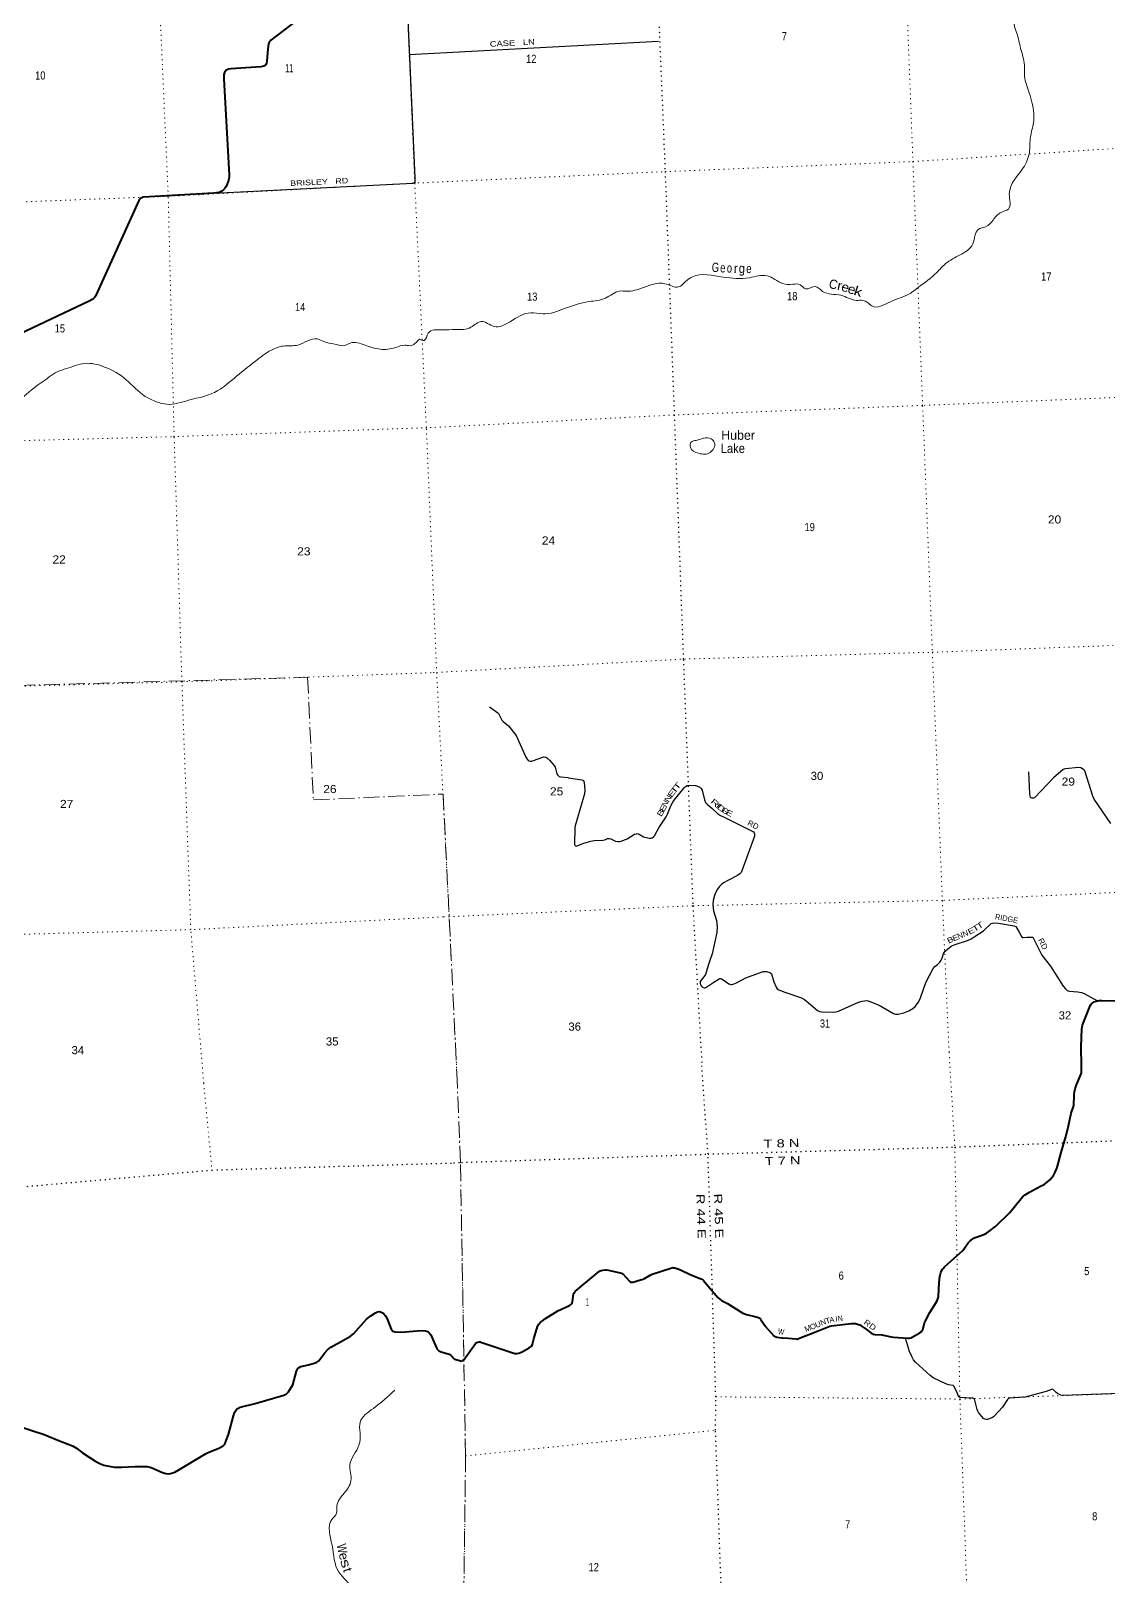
# Model space of a CAD drawing. Header units: feet. Extents: x 757852 to 1040949, y -536576 to -344549.
# Drawn here: x 943844 to 967068, y -494683 to -461373 of the extents above; entities that cross this region are included whole.
import ezdxf
from ezdxf.enums import TextEntityAlignment as Align

# ---------------------------------------------------------------- set-up
doc = ezdxf.new("R2010")
doc.units = ezdxf.units.FT
doc.header["$LTSCALE"] = 70
doc.linetypes.add('DOT_DASHED', pattern=[7.7, 5, -1.2, 0.3, -1.2])
doc.linetypes.add('DOTTED', pattern=[1.5, 0.3, -1.2])
for name, color, linetype, lineweight in [('26', 7, 'Continuous', 40), ('29', 7, 'Continuous', 25), ('39', 7, 'Continuous', 13), ('44', 7, 'DOT_DASHED', 13), ('6', 7, 'DOTTED', 25), ('7', 7, 'DOTTED', 13)]:
    doc.layers.add(name, color=color, linetype=linetype, lineweight=lineweight)
for name, color, linetype in [('27', 7, 'Continuous'), ('30', 7, 'Continuous'), ('41', 7, 'Continuous')]:
    doc.layers.add(name, color=color, linetype=linetype)

msp = doc.modelspace()

# ---------------------------------------------------------------- linework, layer by layer
at = {"layer": '26'}
for points in [[(951499.94, -459677.7), (949019.01, -461572.27), (948992.09, -461599.91), (948980.86, -461620.48), (948968.82, -461652.63), (948950.47, -461757.73), (948930.13, -462027.36), (948921.64, -462071.46), (948906.31, -462106.36), (948893.53, -462121.68), (948869.44, -462135.75), (948799.05, -462145.62), (948154.74, -462189.98), (948106.06, -462197.94), (948074.43, -462210.07), (948056.37, -462222.12), (948017.78, -462268.78), (948002.16, -462314.53), (948001.88, -462413.8), (948119.6, -464473), (948116.86, -464524.61), (948103.54, -464597.55), (948051.34, -464730.13), (948019.22, -464776.33), (947972.82, -464819.93), (947946.95, -464836.59), (947902.78, -464852.66), (947787.64, -464871.51), (946267.6, -464960.13), (946234.85, -464968.96), (946205.37, -464986.24), (946170.41, -465031.07), (945238.08, -467088.07), (945220.65, -467114.57), (945191.51, -467143.64), (945166.44, -467160.77), (945100.76, -467198.48), (943045.19, -468167.9)], [(966488.91, -483272.71), (966502.99, -482887.12), (966510.32, -482841.74), (966517.41, -482809.82), (966535.92, -482751.44), (966680.43, -482386.81), (966699.31, -482355.98), (966714.67, -482337.07), (966735.93, -482321.71), (966763.54, -482305.41), (966790.26, -482294.52), (966816.24, -482287.43), (966877.67, -482276.8), (966930.78, -482275.02), (967895.65, -482290.74)], [(961878.05, -489383.15), (961958.57, -489445.82), (961971.72, -489455.69), (961993.01, -489464.67), (962012.27, -489469.94), (962038.57, -489473.23), (962190.42, -489484.63), (962393.08, -489525.32), (962441.14, -489532.49), (962749.23, -489556.02), (962788.99, -489552.27), (962811.69, -489546.15), (962829.22, -489537.38), (963011.68, -489438.15), (963039.07, -489417.31), (963055.47, -489398.84), (963070.85, -489370.16), (963079.62, -489343.84), (963112.35, -489221.95), (963128.93, -489180.46), (963225.58, -489000.61), (963381.52, -488746.79), (963399.91, -488704.52), (963408.92, -488661.26), (963418.85, -488483.04), (963435.95, -488265.66), (963445.64, -488191.39), (963451.12, -488166.17), (963462.78, -488138.15), (963479.61, -488099.29), (963497.15, -488068.58), (963511.39, -488049.94), (963544.01, -488016.44), (963934.55, -487661.28), (963974.4, -487615.18), (964050.26, -487500.03), (964070.84, -487473.72), (964091.66, -487453.99), (964150.84, -487409.61), (964176.04, -487396.97), (964200.15, -487386), (964306.89, -487351.02), (964389.73, -487319.11), (964446.72, -487290.61), (964497.58, -487256.89), (964647.15, -487138.38), (964948.06, -486847.11), (965192.23, -486542.12), (965236.82, -486495.63), (965280.65, -486460.54), (965371.17, -486406.35), (965612.69, -486280.04), (965686.12, -486239.04), (965751.87, -486188.6), (965813.24, -486138.16), (965857.07, -486092.11), (965887.76, -486048.25), (965929.4, -485973.69), (965971.05, -485874.05), (966056.02, -485551.54), (966165.13, -485181.9), (966210.93, -484979.38), (966271.69, -484702.02), (966331.07, -484537.06), (966333.24, -484320.67), (966333.49, -484304.23), (966341.45, -484241.17), (966356.79, -484179.77), (966389.06, -484095.29), (966486.1, -483857.39), (966492.13, -483831.61), (966494.87, -483809.14), (966494.75, -483691.68), (966488.91, -483272.71)], [(953131.61, -490046.19), (953159.38, -490034.48), (953185.68, -490012.55), (953214.17, -489973.08), (953431.77, -489666.83), (953455.25, -489646.33), (953479.36, -489637.55), (953505.11, -489631.52), (953532.51, -489633.71), (953546.92, -489638.02), (953738.31, -489706.37), (954275.1, -489880.88), (954320.41, -489884.82), (954362.05, -489880.43), (954436.31, -489850.16), (954589.98, -489762.01), (954633.94, -489729.67), (954651.35, -489704.99), (954660.12, -489683.06), (954689.57, -489570.89), (954766.68, -489300.87), (954797.1, -489252.13), (954834.36, -489210.47), (954871.62, -489177.57), (954936.21, -489131.38), (955206.28, -488967.77), (955456.14, -488849.14), (955475.97, -488834.92), (955489.66, -488822.31), (955511.98, -488792.67), (955518.7, -488777.9), (955523.09, -488763.65), (955540.42, -488606.92), (955547.2, -488588.21), (955555.96, -488573.95), (955575.69, -488549.83), (955684.58, -488454.52), (955896.16, -488283.3), (956103.65, -488110.23), (956119.77, -488100.81), (956139.49, -488093.14), (956175.66, -488084.37), (956215.11, -488079.98), (956256.86, -488079.85), (956297.29, -488087.65), (956357.9, -488102.59)], [(956357.9, -488102.59), (956580.83, -488152.77), (956593.71, -488159.47), (956606.86, -488169.34), (956680.84, -488242.95), (956748.23, -488327.24), (956762.47, -488340.4), (956779.43, -488347.23), (956797.54, -488346.97), (956818.36, -488343.69), (956986.04, -488298.59), (957025.47, -488285.57), (957069.85, -488264.19), (957192.58, -488195.11), (957211.21, -488185.24), (957239.74, -488175.79), (957643.47, -488042.79), (957665.43, -488036.67), (957687.35, -488033.38), (957708.17, -488036.67), (957730.09, -488041.06), (957791.45, -488058.6), (957851.64, -488080.37), (958074.64, -488185.54), (958307.04, -488283.92), (958331.15, -488297.08), (958346.61, -488310.77), (958376.07, -488343.14), (958652.7, -488679.36), (958694.42, -488715.4), (958734.97, -488741.71), (958860.67, -488809.23), (959191.38, -489012), (959234.98, -489032.56), (959274.67, -489044.89), (959451.82, -489085.82), (959531.09, -489108.49), (959539.72, -489112.19), (959546.43, -489115.07), (959560.68, -489124.94), (959571.23, -489134.4), (959576.71, -489141.25), (959664.6, -489283.71), (959674.52, -489296.41), (959860.19, -489502.37), (959872.6, -489511.6), (959890.14, -489519.82), (959909.31, -489526.4), (959929.59, -489530.24), (960030.47, -489545.51), (960058.35, -489547.23), (960175.6, -489550.52), (960336.43, -489571.09), (960364.56, -489571.88), (960380.26, -489568.89), (960393.96, -489564.51), (960747.52, -489421.68), (961070.37, -489296.15), (961105.43, -489287.37), (961528.16, -489235.04), (961581.05, -489234.74), (961623.79, -489240.22), (961662.14, -489248.99), (961689.54, -489258.86), (961714.14, -489269.51), (961747.62, -489290.66), (961878.05, -489383.15)], [(944422.1, -491750.33), (944743.39, -491878.24), (944826.2, -491927.27), (944958.47, -492027.51), (945247.21, -492209.75), (945348.42, -492261.26), (945415.71, -492290.88), (945488.39, -492307.05), (945644.52, -492331.29), (945800.54, -492334.76), (946085.01, -492320.77), (946352.13, -492323.55), (946437.26, -492343.42), (946678.59, -492448.09), (946754.9, -492472.7), (946811.43, -492478.09), (946856.2, -492470.67), (946946.02, -492440.38), (947035.52, -492390.97), (947605.26, -492048.32), (947668.78, -492016.16), (947895.28, -491927.88), (947990.45, -491874.75), (948024.1, -491835.7), (948033.09, -491815.86), (948101.56, -491630.6), (948211.1, -491229.16), (948236.76, -491156.94), (948263.67, -491111.15), (948278.48, -491088.27), (948304.05, -491068.06), (948357.89, -491044.61), (948679.58, -490960.92), (949295.99, -490783.91), (949355.21, -490751.58), (949376.74, -490730.04), (949398.28, -490708.49), (949489.68, -490558.04), (949571.72, -490265.99), (949581.32, -490234.44), (949600.16, -490210.19), (949624.39, -490183.26), (949661.77, -490164), (949830.92, -490128.81), (949952.79, -490094.38), (950006.63, -490072.83), (950050.07, -490041.42), (950171.74, -489879.98), (950236.78, -489807.52), (950312.63, -489745.78), (950585.35, -489596.01), (950732.08, -489513.93), (950798.3, -489456.77), (951078.3, -489146.36), (951173.54, -489069.51), (951271.29, -489009.97), (951317.55, -488987.36), (951360.62, -488981.97), (951384.85, -488984.66), (951423.68, -489005.56), (951454.83, -489030.45), (951489.83, -489073.55), (951521.6, -489137.71), (951611.38, -489362.4)], [(951611.38, -489362.4), (951648.65, -489399.46), (951699.79, -489418.31), (951828.75, -489423.4), (952260.93, -489389.16), (952352.56, -489395.42), (952398.32, -489408.89), (952433.55, -489436), (952468.31, -489478.92), (952534.25, -489634.18), (952589.44, -489764.43), (952605.59, -489794.06), (952622.42, -489812.24), (952642.61, -489824.36), (952689.04, -489845.24), (952860.65, -489898.43), (952878.14, -489905.17), (952899.68, -489919.98), (952929.29, -489950.96), (952950.82, -489979.24), (952969.2, -489998.66), (952983.13, -490006.17), (953006.01, -490015.6), (953131.61, -490046.19)], [(943554.32, -491443.79), (944128.81, -491633.56), (944422.1, -491750.33)]]:
    msp.add_lwpolyline(points, dxfattribs=at)
at = {"layer": '29'}
for p, q in [((952002.44, -461877.79), (957378.34, -461595.47)), ((947787.64, -464871.51), (952083.27, -464655.91))]:
    msp.add_line(p, q, dxfattribs=at)
for points in [[(951876.88, -459015.43), (952119.35, -464543.25), (952119.73, -464653.28), (952083.27, -464655.91)], [(953729.15, -475944.08), (953911.02, -476073.12), (953922.14, -476084.25), (953931.89, -476098.39), (953981.07, -476204.41), (953999.45, -476229.44), (954025.55, -476256.7), (954140.97, -476356.74), (954305.66, -476559.14), (954515.62, -477030.2), (954543.15, -477073.35), (954568.6, -477099.78), (954582.07, -477107.84), (954615.42, -477116.74), (954630.99, -477116.74), (954646.56, -477112.29), (954680.78, -477100.11), (954877.98, -477025.9), (954900.08, -477021.06), (954912.86, -477022.16), (954946.22, -477031.06), (954965.68, -477041.09), (954985.69, -477056.66), (955024.05, -477093.37), (955121.9, -477200.18), (955145.36, -477241.16), (955181.45, -477385.85), (955196.4, -477411.57), (955216.41, -477429.37), (955236.43, -477442.72), (955272.24, -477449.49), (955423.32, -477469.94), (955432.94, -477471.39)], [(967124.53, -478460.53), (966768.15, -477936.67), (966741.3, -477868.86), (966564.42, -477326.81), (966545.61, -477299.22), (966516.7, -477276.97), (966476.67, -477256.94), (966431.15, -477253.28), (966152, -477279.19), (966123.09, -477285.87), (966098.44, -477296.22), (965889.51, -477473.39), (965487.08, -477897.79), (965463.1, -477910.44), (965442.6, -477915.59), (965424.81, -477913.37), (965409.25, -477906.69), (965396.13, -477889.75), (965384.79, -477864.41), (965379.05, -477816.35), (965357.31, -477343.79)], [(955432.94, -477471.39), (955721.64, -477515.04), (955741.24, -477522.83), (955754.58, -477533.96), (955774.12, -477572.6), (955787.94, -477743.13), (955778.5, -477821.25), (955577.78, -478506.37), (955572.25, -478542.19), (955565.65, -478911.82), (955570, -478928.05), (955583.89, -478941.41), (955601.13, -478946.97), (955622.96, -478941.04), (955740.96, -478888.9), (955815.17, -478865.75), (955915.24, -478841.27), (955986.8, -478828.28), (956175.43, -478816.8), (956216.33, -478808.62), (956277.73, -478783.42), (956313.26, -478779.63), (956348.89, -478787.87), (956444.51, -478836.82), (956498.33, -478846.52), (956533.47, -478845.72), (956569.05, -478839.05), (956700.28, -478790.13), (956859.26, -478692.18), (956897.07, -478678.83), (956917.88, -478676.75), (956954.89, -478685.5), (957048.9, -478744.38), (957077.2, -478756.71), (957177.27, -478774.51), (957208.4, -478774.51), (957238.12, -478766.91), (957268.45, -478747.81), (957290.68, -478723.33), (957379.25, -478549.02), (957538.35, -478315.92), (957567.26, -478258.06), (957640.65, -478075.58), (957685.13, -477997.7), (957714.04, -477955.42), (957925.59, -477688.61), (957957.25, -477664.74), (957995.64, -477641.87), (958044.56, -477632.97), (958170.53, -477639.89), (958216.91, -477650.78), (958262.49, -477673.03), (958292.52, -477704.18), (958312.79, -477737.05), (958369.63, -477946.92), (958391.48, -478006.81), (958421.7, -478042.63), (958527.32, -478125.59), (958650.32, -478240.26), (958714.82, -478284.76), (958777.53, -478313.62), (959396.65, -478620.96), (959422.6, -478639.69), (959439.12, -478663.46), (959445.95, -478681.97), (959445.57, -478701.07), (959441.12, -478732.22), (959174.26, -479479.89), (959154.25, -479517.72), (959131.29, -479542.09), (959078.64, -479582.25), (958880.71, -479681.22), (958778.42, -479738.02), (958725.05, -479782.52), (958684.27, -479821.63), (958647.22, -479875.98), (958610.53, -479940.51), (958583.84, -480011.71), (958552.57, -480121.33), (958548.26, -480211.98), (958559.77, -480341.74), (958622.61, -480551.31), (958637.21, -480688.17), (958631.48, -480811.77), (958528.46, -481270.59), (958478.34, -481413.62), (958442.93, -481521.4)], [(964183.6, -480902.45), (964378.52, -480773.59), (964546.23, -480616.58), (964573.09, -480605.85), (964606.45, -480603.62), (964708.13, -480608.38), (965042.32, -480668.15), (965075.75, -480682.08), (965102.36, -480712.66), (965152.98, -480804.62), (965200.21, -480895.12), (965218, -480912.92), (965235.7, -480914.83), (965323.56, -480908.37), (965441.66, -480906.4), (965533.22, -481084.41), (965642.36, -481299.66), (965824.45, -481535.29), (966096.78, -481965.06), (966146.43, -482021.05), (966188.68, -482056.65), (966231.39, -482070.64), (966416.45, -482089.37), (966495.57, -482103.38), (966550.04, -482122.74), (966836.67, -482278.17)], [(958442.93, -481521.4), (958385.93, -481712.88), (958371.72, -481738.14), (958276.41, -481866.42), (958272.51, -481884.22), (958272.55, -481905.73), (958283.08, -481937.62), (958303.65, -481966.55), (958323.11, -481986.58), (958341.45, -481997.7), (958360.69, -482001.62), (958374.81, -482001.04), (958396.49, -481993.25), (958567.79, -481876.73), (958683.37, -481808.56), (958699.49, -481803), (958712.94, -481803.15), (958732.29, -481810.79), (958813.39, -481858.27), (958893.52, -481913.15), (958932.41, -481926.51), (958955.78, -481928.72), (958984.69, -481924.27), (959053.25, -481894.29), (959255.03, -481785.73), (959629.94, -481650.33), (959669.63, -481646.12), (959705.21, -481650.57), (959777.47, -481672.83), (959799.71, -481686.18), (959810.26, -481699.4), (959863.43, -481869.32), (959910.9, -481988.8), (959933.91, -482022.3), (959966.5, -482046.66), (960099.07, -482092.21), (960455.74, -482213.55), (960520.27, -482249.5), (960655.04, -482359.09), (960803.76, -482489.48), (960847.7, -482511.9), (960888.26, -482518.4), (961152.9, -482527.3), (961206.57, -482519.82), (961255.2, -482507.28), (961688.66, -482312.76), (961764.45, -482289.21), (961816.7, -482282.53), (961868.97, -482278.08), (961895.78, -482284.2), (962130.07, -482378.71), (962437.92, -482555.8), (962484.96, -482567.36), (962516.09, -482569.58), (962545, -482567.36), (962665.53, -482538.25), (962769.61, -482500.6), (962857.45, -482447.19), (962911.93, -482400.47), (962980.47, -482309.55), (963026.46, -482218), (963137.05, -481886.16), (963296.65, -481583.04), (963332.23, -481541.54), (963392.28, -481495.92), (963438.98, -481448.08), (963469, -481403.57), (963487.9, -481363.52), (963517.62, -481262.76), (963530.7, -481240.02), (963552.94, -481211.1), (963606.31, -481164.37), (963683.33, -481105.85), (963716.39, -481086.49), (963746.41, -481073.13), (964036.62, -480978.56), (964113.34, -480944.07), (964183.6, -480902.45)], [(969207.43, -490683.31), (966084.86, -490788.92), (966051.27, -490785.32), (966020.89, -490770.84), (965974.19, -490743.02), (965948.42, -490724.91), (965883.02, -490660.69), (965867.11, -490654.18), (965845.21, -490657.35), (965734.71, -490700.15), (965514.83, -490764.02), (965278.92, -490828.58), (964948.74, -490847.08), (964935.12, -490849.83), (964920.66, -490856.5), (964911.77, -490863.18), (964897.9, -490877.43), (964788.58, -491038.85), (964612.58, -491235.32), (964594.88, -491251.47), (964574.31, -491264.82), (964489.8, -491300.42), (964462.56, -491308.21), (964440.88, -491309.32), (964408.8, -491300.48), (964383.06, -491282.62), (964276.32, -491153.56), (964259.09, -491126.86), (964243.21, -491090.89), (964196.36, -490890.14), (964181.82, -490864.29), (964168.47, -490857.61), (964157.35, -490848.71), (964128.2, -490844.93), (963874.93, -490830.91), (963854.92, -490822.01), (963843.97, -490813.23), (963818.98, -490746.05), (963751.51, -490597.27), (963725.13, -490571.46), (963624.76, -490557.22), (963571.31, -490540.06), (963300.09, -490408.13), (963228.49, -490360.32), (962915.08, -490072.88), (962875.34, -490023.18), (962835.32, -489951.98), (962788.75, -489843.48), (962700.84, -489552.32)]]:
    msp.add_lwpolyline(points, dxfattribs=at)
at = {"layer": '39'}
for points in [[(966875.64, -452160.47), (966832.45, -452490.64), (966887.72, -452603.54), (966948.91, -452786.51), (966805.21, -453037.07), (966680.76, -453331.25), (966606.67, -453632.14), (966565.86, -453902.06), (966410.1, -454078.7), (966277.81, -454453.34), (966143.69, -454908.29), (966055.46, -455205.54), (965863.62, -455236.67), (965746.08, -455416.31), (965670.26, -455727.28), (965510.33, -455898.01), (965461.42, -456091.9), (965327.56, -456261.94), (965296.05, -456651.99), (965214.69, -456906.93), (965130.77, -457141.87), (965152.78, -457359.97), (965379.04, -457560.66), (965462.93, -457913.57), (965341.47, -458023.1), (965119.53, -458201.48), (965106.14, -458446.6), (965085.52, -458794.23), (965032.76, -458994.24), (965078.33, -459119.44), (965150.15, -459324.2), (965160.56, -459558.66), (965178.91, -459937.36), (965139.69, -460265.42), (965186.86, -460522.99), (965092.13, -460876.58), (965050.64, -461268.9), (965098.92, -461420.11), (965182.16, -461748.96), (965264.26, -462109.93), (965268.82, -462350.57), (965366.86, -462707.11), (965431.37, -462938.15), (965460.74, -463352.67), (965392.83, -463659.42), (965371.66, -463987), (965238.38, -464325.56), (964938.57, -464887.18), (964917.4, -465214.77), (964752.84, -465289.32), (964588.62, -465450.13), (964425.92, -465592.85), (964268.99, -465653.15), (964151, -465963.22), (963876.48, -466201.17), (963564.5, -466389.95), (963375.03, -466581.52), (962974.33, -466903.04), (962789.35, -467038.32), (962378.53, -467209.63), (961971.61, -467302.6), (961881.17, -467224.73), (961783.69, -467183.16), (961641.12, -467180.89), (961302.93, -467071.42), (960913.26, -466987.38), (960755.86, -466883.19), (960544.4, -466930.88), (960429.68, -466845.63), (960268.78, -466833.81), (960053.57, -466817.41), (959715.86, -466651.75), (959329.62, -466694.01), (958767.2, -466678.72), (958106.66, -466672.03), (957956.95, -466776.29), (957809.59, -466892.52), (957514.67, -466824.04), (957033.37, -466912.95), (956686.06, -466984.29), (956535.47, -466982.23), (956230.52, -467134.71), (955875.25, -467208.26), (955347.45, -467358.58), (954878.89, -467473.23), (954619.28, -467447.97), (954174.97, -467642.23), (953830.49, -467743.59), (953554.59, -467636.49), (953331.17, -467760.74), (952997.25, -467807.65)], [(952220.16, -468016.7), (952014.51, -468158.76), (951903.53, -468147.28), (951702.78, -468199.79), (951376.77, -468235.38), (951047.61, -468146.54), (950728.31, -468101.49), (950625.84, -468149.93), (950395.86, -468127.3), (950160.38, -468068.74), (950021.42, -468012.2), (949598.94, -468144.22), (949284.38, -468165.27), (949028.88, -468254.21), (948683.17, -468493.55), (948508.05, -468631.4), (948051.24, -469001.92), (947877.62, -469127.65), (947243.27, -469334.74), (946774.76, -469422.45), (946547.38, -469365.56), (946305.57, -469250.99), (945901.03, -468894.02), (945433.54, -468618.01), (945004.43, -468541.34), (944613.21, -468651.97), (944411.21, -468722.62), (944240.94, -468832.13), (943905.42, -469075.07), (943506.19, -469429.15), (943217.7, -469740.47), (943110.27, -469911.68), (942920.06, -470218.93), (942516.92, -470770.07), (942314.61, -471027.59), (942216.29, -471176.32), (942048.06, -471480.65), (941904.51, -471701.58), (941621.81, -472201.53), (941124.26, -472995.68), (940789.9, -473266.7), (940293.95, -473711.17), (939973.78, -474082.07), (939810.01, -474251.6), (939550.97, -474740.52), (939447.52, -475299.35), (939519.86, -475688.15), (939608.82, -476090.33), (939559.37, -476303.35), (939545.16, -476591.26), (939359.88, -477211.74), (939244.98, -477445.55), (939090.93, -477849.76), (938884.55, -478591.67), (938801.56, -479159.7), (938679.68, -479564.58), (938508.02, -479883.11), (938079.88, -480218.29), (937406.38, -480547.56), (936845.66, -480737.53), (936131.14, -480755.05), (935384.25, -480572.99), (934883.26, -480555.55), (934450.75, -480687.98), (933892.11, -480879.88), (933422.52, -481232.85), (933054.3, -481559.52), (932652.01, -482082.5), (932380.33, -482362.98), (932091.34, -482662.26), (931757.48, -482945.32), (931263.27, -483188.8), (930907.18, -483468.76), (930575.08, -483745.71), (930126.24, -484260.57), (929853.05, -484553.17), (929753.52, -484783.16)], [(952997.25, -467807.65), (952706.48, -467817.31), (952411.32, -467887.28), (952321.26, -468044.13), (952220.16, -468016.7)], [(958339.86, -470151.44), (958511.06, -470166.37), (958581.61, -470250.79), (958488.96, -470459.87), (958236.57, -470478.55), (958066.59, -470354.63), (958081.47, -470237.87), (958186.79, -470198.98), (958342.03, -470150.76)], [(951687.31, -490677.2), (951227.39, -491068.34), (950941.3, -491363.88), (950940.48, -491594.41), (950916.77, -491863.74), (950722.64, -492272.67), (950743.91, -492630.8), (950595.56, -492898), (950441.31, -493169.39), (950436.17, -493325.89), (950331.98, -493463.43), (950337.26, -494016.49), (950484.05, -494597.22), (950768.71, -494961.19), (950794.74, -495343.22), (950991.34, -496038.66), (951130.47, -496439.23), (951519.95, -497006.39), (951528.92, -497485.17), (951540.85, -498122.21), (951458.74, -498451.49), (951552.46, -498685.1), (951594.49, -499064.63), (951779.37, -499358.41), (952023.36, -499798.95), (952143.8, -500180.05), (952410.4, -500801.15), (952900.37, -501112.63), (953215.32, -501225.1), (953487.62, -501387.01), (953508.52, -501604.84), (953530.97, -501872.74), (953552.43, -502044.45), (953591.13, -502125.43), (953632.62, -502180.63)]]:
    msp.add_spline(points, degree=3, dxfattribs=at)
at = {"layer": '44'}
for points in [[(919938.01, -455263.08), (930078.49, -454850.92), (930078.49, -454850.92), (931190.57, -475833.61), (949808.95, -475306.94), (949934.67, -477951.66), (952627.2, -477829.48)], [(952627.2, -477829.48), (952731.46, -477825.52), (953026.8, -483832.58)], [(953216.06, -492091.32), (953105.31, -485772.99), (953026.8, -483832.58)], [(953216.06, -492091.32), (953146.91, -497438.85), (947571.18, -497860.23), (931486.81, -498525.19), (926601.63, -498120.51), (926851.88, -503841.46), (921883.38, -504005.21)]]:
    msp.add_lwpolyline(points, dxfattribs=at)
at = {"layer": '6'}
for points in [[(956379.26, -437955.11), (956608.15, -443079.41), (956835.67, -448404.13), (957066.67, -453782.92), (957297.54, -459083.48), (957516.98, -464406.4), (957714.23, -469651.67), (957910.13, -474921.04), (958115.2, -480232.31), (958306.04, -483613.96)], [(959321.32, -514340.02), (959255.58, -512586.34), (959247.57, -512470.21), (959091.22, -507520.29), (959078.39, -506856.42), (958941.22, -502230.98), (958937.58, -501542.71), (958763.47, -496950.64), (958771.5, -496193.74), (958605.26, -491539.19), (958610.53, -490818.5), (958442.44, -485586), (958306.04, -483613.96)], [(952955.34, -485776.84), (953129.45, -485766.08), (958442.44, -485586), (963762.4, -485433.79), (969040.3, -485224.79), (972235.02, -485127.32)], [(922715.44, -486162.22), (926064.63, -486094.33), (931342.08, -486517.47), (936619.21, -486417.46), (942088.72, -486429.73), (947747.1, -485929), (952955.34, -485776.84)]]:
    msp.add_lwpolyline(points, dxfattribs=at)
at = {"layer": '7'}
for p, q in [((947570.66, -484057.25), (947747.1, -485929)), ((953216.06, -492091.32), (958605.26, -491539.19))]:
    msp.add_line(p, q, dxfattribs=at)
for points in [[(961797.88, -437731.84), (962021.23, -442848.66), (962279.49, -448196.64), (962461.84, -453484.43), (962654.02, -458838.17), (962860.18, -464189.53), (963070.01, -469454.53), (963279.15, -474767.69), (963495.29, -480116.78), (963639.45, -483391.88)], [(947570.66, -484057.25), (947291.49, -480747.19), (947099.61, -475402.03), (946932.33, -470123.18), (946805.21, -464939.76), (946569.78, -459660.04), (946366.17, -454398.26), (946153.9, -448976.09), (945976.11, -443707.21), (945783.2, -438394.1)], [(952119.73, -464653.28), (951892.96, -459375.83), (951716.01, -454106.06)], [(952083.27, -464655.91), (957516.98, -464406.4), (962860.18, -464189.53), (968163.84, -463847.3), (973577.48, -463710.83), (978992.37, -463546.24), (983801.69, -463353.43)], [(952083.27, -464655.91), (946806.24, -464938.55), (941420.22, -465143.41), (936116.44, -465344.86), (930646.58, -465570.63), (925218.39, -465719.6)], [(952119.73, -464653.28), (952371.2, -469948.79), (952592.74, -475201.44), (952861.73, -480451.78), (953026.8, -483832.58)], [(984032.05, -468752.48), (979236.75, -468900.61), (973763.32, -469052.7), (968370.83, -469228.74), (963067.79, -469446.56), (957714.23, -469651.67), (952378.68, -469928.53), (952300.92, -469927.26)], [(925480.22, -470834.31), (930872.5, -470635.22), (936365.43, -470463.14), (941603.75, -470259.35), (946908.1, -470120.16), (952305.58, -469928.52)], [(952518.84, -475205.17), (952592.74, -475201.44), (957934.03, -474914.39), (963277.15, -474767.74), (968590.7, -474567.7), (973959.67, -474412.34), (979427.25, -474266.43), (984258.48, -474059.32)], [(925687.92, -476146.16), (931190.57, -475833.61), (936498.15, -475688.49), (941825.27, -475547), (947100.77, -475404.35), (952518.84, -475205.17)], [(984481.87, -479294.93), (979662.42, -479503.21), (974155.23, -479699.84), (968793.6, -479873), (963495.29, -480116.78), (958115.2, -480232.31), (952868.36, -480467.46), (952736.32, -480472.2)], [(952736.32, -480472.2), (947291.49, -480747.19), (942023.57, -480892.91), (936708.35, -481060.67), (931412.53, -481163.34), (925915.29, -481350.7)], [(963639.45, -483391.88), (963762.4, -485433.79), (963873.23, -490866.92), (964065, -496146.78), (964288.13, -501463.72), (964464.15, -506868.55), (964660.76, -512288.74), (964757.54, -515984.05)], [(953026.8, -483832.58), (953105.32, -485730.99), (953216.06, -492091.32)], [(958610.53, -490818.5), (963873.23, -490866.92), (969200.17, -490684.36), (974563.49, -490452.4), (979971.5, -490295.19), (984942.39, -490088.38)], [(953216.06, -492091.32), (953146.66, -497430.84), (953202.54, -502869.14), (953335.01, -507994.36), (953559.5, -513234.98), (953586.8, -513878.27)]]:
    msp.add_lwpolyline(points, dxfattribs=at)

# ---------------------------------------------------------------- texts
at = {"layer": '27'}
for s, rotation, p in [('M', 21.998, (960613.53, -489399.08)), ('O', 21.998, (960726.82, -489355.96)), ('I', 7.057, (961218.81, -489200.03))]:
    msp.add_text(s, height=120, rotation=rotation, dxfattribs=at).set_placement(p, align=Align.CENTER)
for s, rotation, width, p in [('U', 21.247, 1.05, (960834.01, -489312.94)), ('N', 21.247, 1.05, (960945.7, -489264.69)), ('T', 16.247, 1.15, (961042.91, -489233.89)), ('A', 10.057, 0.95, (961123.46, -489214.16)), ('N', 7.057, 0.75, (961301.31, -489189.15))]:
    msp.add_text(s, height=120, rotation=rotation, dxfattribs=dict(at, width=width)).set_placement(p, align=Align.CENTER)
for s, rotation, width, p in [('RD', 324.659, 1.2, (961788.01, -489237.9)), ('W', 351.393, 0.7, (959944.84, -489461.75))]:
    msp.add_text(s, height=120, rotation=rotation, dxfattribs=dict(at, width=width)).set_placement(p)
at = {"layer": '30'}
for s, rotation, width, p in [('CASE   LN', 3.006, 1.25, (953741.71, -461716.35)), ('RD', 333.6, 1.05, (959280.85, -478486.63)), ('RIDGE', 349.86, 0.95, (964623.04, -480523.82)), ('RD', 297.219, 1.1, (965552.56, -480968.98))]:
    msp.add_text(s, height=120, rotation=rotation, dxfattribs=dict(at, width=width)).set_placement(p)
for s, rotation, width, p in [('BRISLEY   RD', 2.873, 1.2, (950062.6, -464687.24)), ('T', 52.59, 1.75, (957765.63, -477768.93)), ('T', 52.59, 1.75, (957827.89, -477686.88)), ('N', 63.091, 1.15, (957572.07, -478054.93)), ('N', 60.268, 1.25, (957632.07, -477949.46)), ('E', 53.59, 1.5, (957704.45, -477847.97)), ('R', 317.852, 1.6, (958555.5, -478060.59)), ('B', 59.685, 1.35, (957472.08, -478261.43)), ('E', 62.091, 1.3, (957525.17, -478160.32)), ('I', 317.007, 1.35, (958625.12, -478121.36)), ('D', 317.007, 1.6, (958691.06, -478179)), ('G', 325.397, 1.25, (958776.06, -478234.68)), ('E', 331.287, 1.3, (958876.77, -478287.61)), ('T', 33.113, 1.6, (964247.79, -480764.11)), ('T', 34.113, 1.65, (964338.61, -480706.28)), ('B', 28.049, 1.3, (963694.68, -481019.45)), ('E', 22.049, 1.15, (963797.45, -480977.53)), ('N', 21.207, 1.05, (963899.99, -480933.8)), ('N', 21.641, 1.05, (964013.24, -480887.71)), ('E', 28.468, 1.3, (964143.89, -480826.35))]:
    msp.add_text(s, height=120, rotation=rotation, dxfattribs=dict(at, width=width)).set_placement(p, align=Align.CENTER)
at = {"layer": '41'}
for s, rotation, width, p in [('G', 357.035, 0.75, (958596.9, -466569.77)), ('e', 358.43, 0.75, (958758.24, -466579.22)), ('o', 358.43, 0.75, (958902.68, -466582.99)), ('g', 358.455, 0.9, (959170.39, -466590.07)), ('e', 358.455, 0.75, (959320.09, -466593.72)), ('C', 347.631, 0.95, (961123.72, -466932.12)), ('r', 348.909, 1.1, (961263.76, -466959.61)), ('e', 343.834, 1.1, (961377.86, -466991.41)), ('e', 343.834, 1.1, (961514.84, -467037.91)), ('k', 342.293, 1.3, (961650.71, -467084.01)), ('W', 280.061, 0.8, (950454.93, -494107.25)), ('e', 284.801, 1.05, (950495.24, -494279.5)), ('s', 288.563, 1.4, (950536.72, -494439.82)), ('t', 288.563, 1.05, (950580.01, -494580.94))]:
    msp.add_text(s, height=200, rotation=rotation, dxfattribs=dict(at, width=width)).set_placement(p, align=Align.CENTER)
msp.add_text('r', height=200, rotation=358.455, dxfattribs=at).set_placement((959038.76, -466588.99), align=Align.CENTER)
msp.add_text('Huber', height=200, dxfattribs=at).set_placement((958726.28, -470186.98))
at = {"layer": '41', "width": 0.9}
msp.add_text('Lake', height=200, dxfattribs=at).set_placement((958716.64, -470471.62))
at = {"layer": '6', "width": 1.35}
for s, rotation, p in [('T 8 N', 1.639, (959642.15, -485451.63)), ('T 7 N', 1.639, (959667.25, -485825.93)), ('R 44 E', 271.84, (958190.26, -486445.33)), ('R 45 E', 271.84, (958569.91, -486439.63))]:
    msp.add_text(s, height=175, rotation=rotation, dxfattribs=at).set_placement(p)
at = {"layer": '7'}
for s, width, p in [('7', 0.85, (960033.43, -461573.7)), ('12', 0.85, (954520.59, -462061.18)), ('10', 0.85, (943935.99, -462420.53)), ('11', 0.65, (949326.25, -462262.9)), ('17', 0.85, (965624.51, -466755.45)), ('18', 0.85, (960147.91, -467177.94)), ('14', 0.85, (949538.56, -467413.34)), ('13', 0.85, (954542.36, -467188.93)), ('15', 0.85, (944357.84, -467872.78)), ('19', 0.85, (960524.32, -472155.79)), ('20', 1.1, (965770.22, -471991.55)), ('24', 1.1, (954860.91, -472444.65)), ('23', 1.1, (949585.66, -472679.6)), ('22', 1.1, (944309.55, -472854.02)), ('26', 1.1, (950146.88, -477804.23)), ('30', 1.05, (960655.05, -477519.18)), ('29', 1.1, (966067, -477642.96)), ('27', 1.1, (944472.14, -478125.42)), ('25', 1.1, (955035.6, -477853.25)), ('32', 1.05, (966000.55, -482682.42)), ('36', 1.05, (955431.68, -482924.07)), ('31', 0.85, (960854.28, -482857.66)), ('34', 1.05, (944719.72, -483432.86)), ('35', 1.05, (950203.56, -483244.68)), ('6', 0.85, (961258.34, -488292.29)), ('5', 0.85, (966552.12, -488195.15)), ('1', 0.4, (955810.3, -488862.52)), ('8', 0.85, (966724.08, -493481.71)), ('7', 0.85, (961398.73, -493652.17)), ('12', 0.85, (955867.67, -494576.83))]:
    msp.add_text(s, height=175, dxfattribs=dict(at, width=width)).set_placement(p)

doc.saveas('drawing.dxf')
